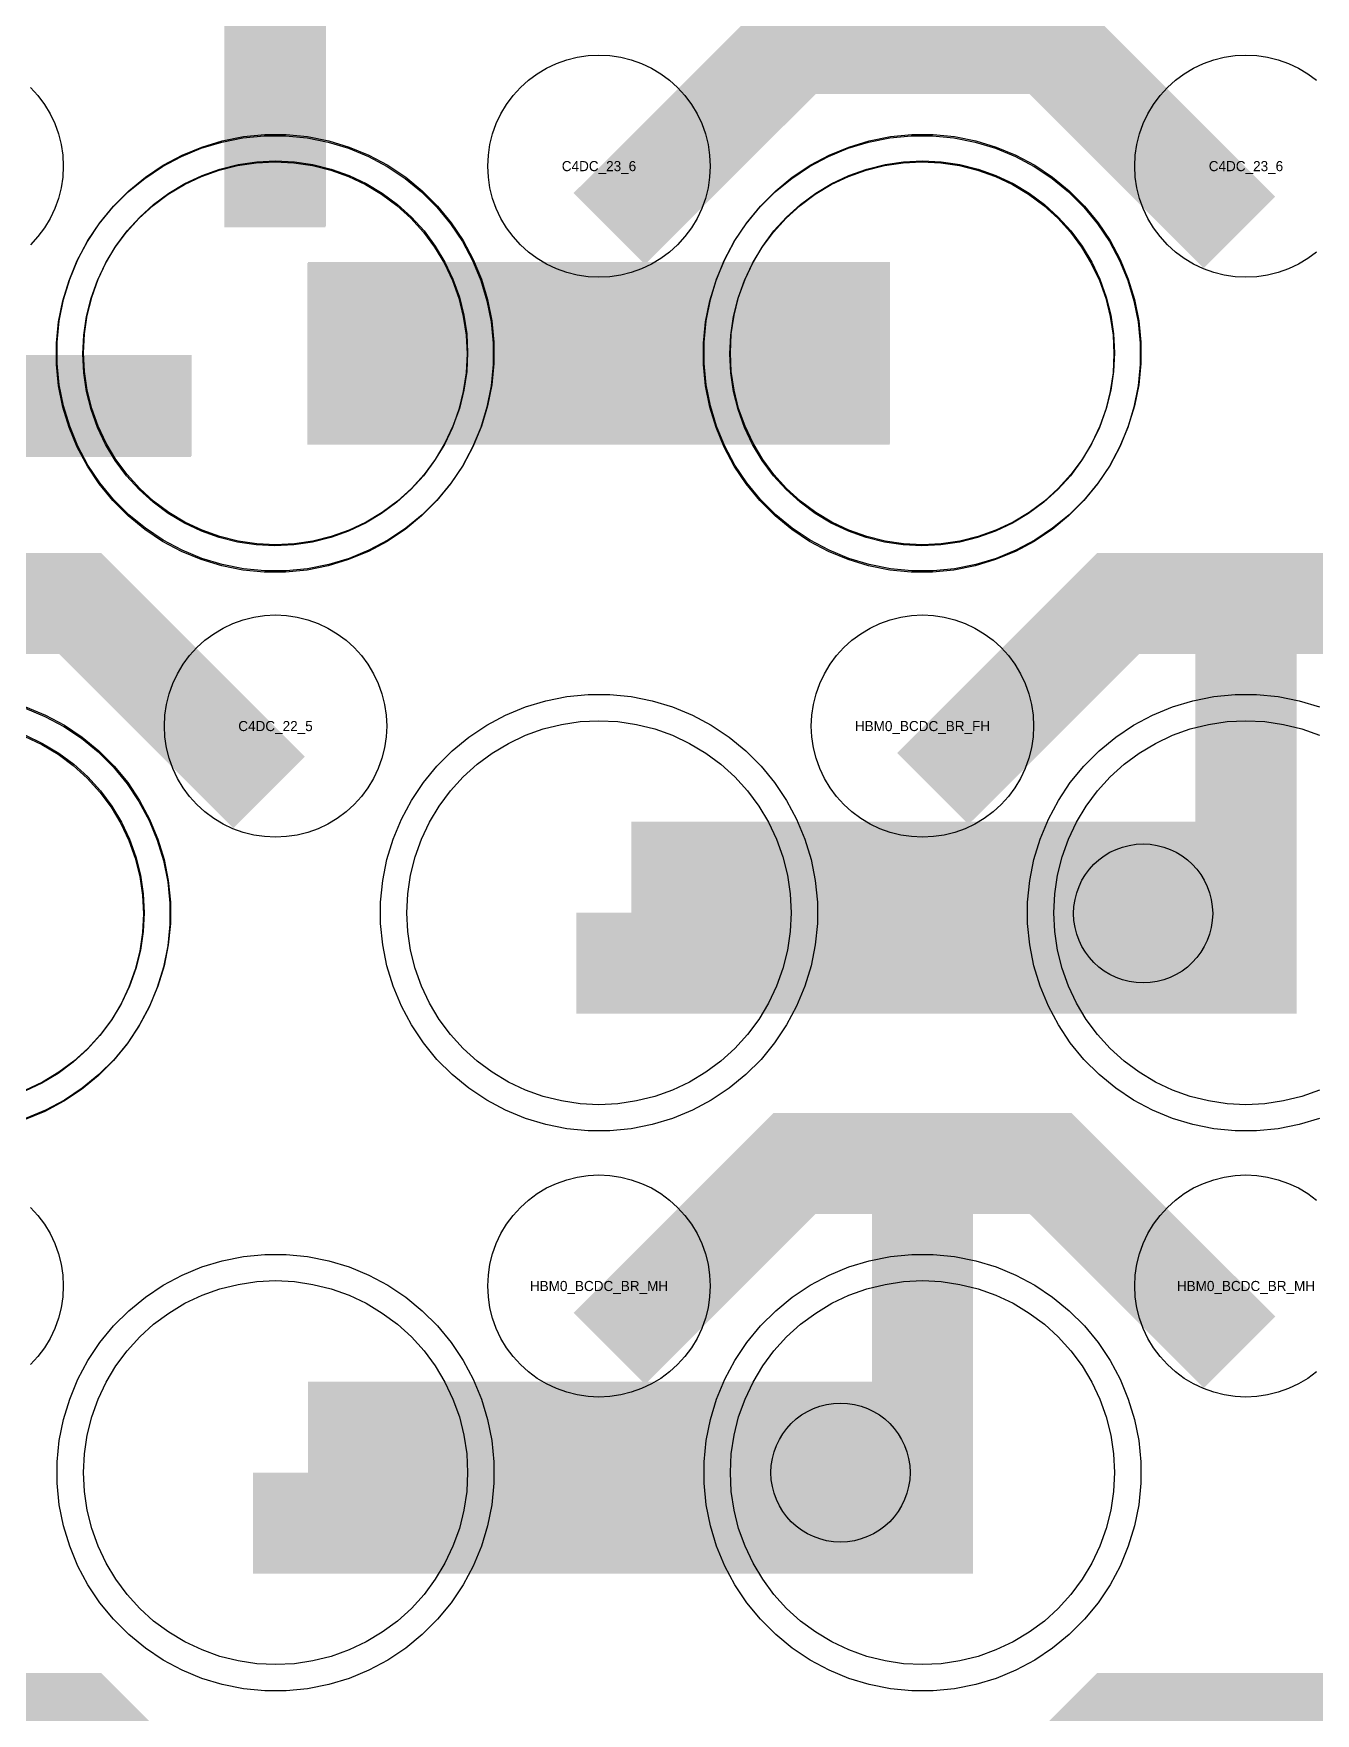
# Model space of a CAD drawing. Extents: x -11880 to 11880, y -14992 to 14992.
# Drawn here: x -10219.8 to -9902.8, y -11989.3 to -11573.6 of the extents above; entities that cross this region are included whole.
import ezdxf
from ezdxf.enums import TextEntityAlignment as Align

# ---------------------------------------------------------------- set-up
doc = ezdxf.new("R2010")
doc.units = 0
doc.header["$MEASUREMENT"] = 0
for name, color, linetype in [('GDS_775_DT_237', 138, 'CONTINUOUS'), ('RDL1_FS', 34, 'CONTINUOUS'), ('RDL_BS', 160, 'CONTINUOUS')]:
    doc.layers.add(name, color=color, linetype=linetype)

msp = doc.modelspace()

# ---------------------------------------------------------------- linework, layer by layer
at = {"layer": 'RDL1_FS', "color": 241, "true_color": 0xf7abae}
for points in [[(-10160.149, -11700.381), (-10164.806, -11700.152), (-10169.417, -11699.468), (-10173.94, -11698.336), (-10178.33, -11696.764), (-10182.544, -11694.772), (-10186.544, -11692.374), (-10190.289, -11689.596), (-10193.743, -11686.466), (-10196.873, -11683.012), (-10199.651, -11679.267), (-10202.049, -11675.267), (-10204.041, -11671.053), (-10205.613, -11666.663), (-10206.745, -11662.14), (-10207.429, -11657.529), (-10207.658, -11652.872), (-10207.429, -11648.215), (-10206.745, -11643.604), (-10205.613, -11639.081), (-10204.041, -11634.691), (-10202.049, -11630.477), (-10199.651, -11626.477), (-10196.873, -11622.732), (-10193.743, -11619.278), (-10190.289, -11616.148), (-10186.544, -11613.37), (-10182.544, -11610.972), (-10178.33, -11608.98), (-10173.94, -11607.408), (-10169.417, -11606.276), (-10164.806, -11605.592), (-10160.149, -11605.363), (-10155.492, -11605.592), (-10150.881, -11606.276), (-10146.358, -11607.408), (-10141.968, -11608.98), (-10137.754, -11610.972), (-10133.754, -11613.37), (-10130.009, -11616.148), (-10126.555, -11619.278), (-10123.425, -11622.732), (-10120.647, -11626.477), (-10118.249, -11630.477), (-10116.257, -11634.691), (-10114.685, -11639.081), (-10113.553, -11643.604), (-10112.869, -11648.215), (-10112.64, -11652.872), (-10112.869, -11657.529), (-10113.553, -11662.14), (-10114.685, -11666.663), (-10116.257, -11671.053), (-10118.249, -11675.267), (-10120.647, -11679.267), (-10123.425, -11683.012), (-10126.555, -11686.466), (-10130.009, -11689.596), (-10133.754, -11692.374), (-10137.754, -11694.772), (-10141.968, -11696.764), (-10146.358, -11698.336), (-10150.881, -11699.468), (-10155.492, -11700.152)], [(-10000.149, -11700.381), (-10004.806, -11700.152), (-10009.417, -11699.468), (-10013.94, -11698.336), (-10018.33, -11696.764), (-10022.544, -11694.772), (-10026.544, -11692.374), (-10030.289, -11689.596), (-10033.743, -11686.466), (-10036.873, -11683.012), (-10039.651, -11679.267), (-10042.049, -11675.267), (-10044.041, -11671.053), (-10045.613, -11666.663), (-10046.745, -11662.14), (-10047.429, -11657.529), (-10047.658, -11652.872), (-10047.429, -11648.215), (-10046.745, -11643.604), (-10045.613, -11639.081), (-10044.041, -11634.691), (-10042.049, -11630.477), (-10039.651, -11626.477), (-10036.873, -11622.732), (-10033.743, -11619.278), (-10030.289, -11616.148), (-10026.544, -11613.37), (-10022.544, -11610.972), (-10018.33, -11608.98), (-10013.94, -11607.408), (-10009.417, -11606.276), (-10004.806, -11605.592), (-10000.149, -11605.363), (-9995.492, -11605.592), (-9990.881, -11606.276), (-9986.358, -11607.408), (-9981.968, -11608.98), (-9977.754, -11610.972), (-9973.754, -11613.37), (-9970.009, -11616.148), (-9966.555, -11619.278), (-9963.425, -11622.732), (-9960.647, -11626.477), (-9958.249, -11630.477), (-9956.257, -11634.691), (-9954.685, -11639.081), (-9953.553, -11643.604), (-9952.869, -11648.215), (-9952.64, -11652.872), (-9952.869, -11657.529), (-9953.553, -11662.14), (-9954.685, -11666.663), (-9956.257, -11671.053), (-9958.249, -11675.267), (-9960.647, -11679.267), (-9963.425, -11683.012), (-9966.555, -11686.466), (-9970.009, -11689.596), (-9973.754, -11692.374), (-9977.754, -11694.772), (-9981.968, -11696.764), (-9986.358, -11698.336), (-9990.881, -11699.468), (-9995.492, -11700.152)]]:
    msp.add_lwpolyline(points, close=True, dxfattribs=at)
at = {"layer": 'RDL1_FS'}
for points in [[(-10160, -11700.099), (-10164.657, -11699.87), (-10169.268, -11699.186), (-10173.791, -11698.054), (-10178.181, -11696.482), (-10182.395, -11694.49), (-10186.395, -11692.092), (-10190.14, -11689.314), (-10193.594, -11686.184), (-10196.724, -11682.73), (-10199.502, -11678.985), (-10201.9, -11674.985), (-10203.892, -11670.771), (-10205.464, -11666.381), (-10206.596, -11661.858), (-10207.28, -11657.247), (-10207.509, -11652.59), (-10207.28, -11647.933), (-10206.596, -11643.322), (-10205.464, -11638.799), (-10203.892, -11634.409), (-10201.9, -11630.195), (-10199.502, -11626.195), (-10196.724, -11622.45), (-10193.594, -11618.996), (-10190.14, -11615.866), (-10186.395, -11613.088), (-10182.395, -11610.69), (-10178.181, -11608.698), (-10173.791, -11607.126), (-10169.268, -11605.994), (-10164.657, -11605.31), (-10160, -11605.081), (-10155.343, -11605.31), (-10150.732, -11605.994), (-10146.209, -11607.126), (-10141.819, -11608.698), (-10137.605, -11610.69), (-10133.605, -11613.088), (-10129.86, -11615.866), (-10126.406, -11618.996), (-10123.276, -11622.45), (-10120.498, -11626.195), (-10118.1, -11630.195), (-10116.108, -11634.409), (-10114.536, -11638.799), (-10113.404, -11643.322), (-10112.72, -11647.933), (-10112.491, -11652.59), (-10112.72, -11657.247), (-10113.404, -11661.858), (-10114.536, -11666.381), (-10116.108, -11670.771), (-10118.1, -11674.985), (-10120.498, -11678.985), (-10123.276, -11682.73), (-10126.406, -11686.184), (-10129.86, -11689.314), (-10133.605, -11692.092), (-10137.605, -11694.49), (-10141.819, -11696.482), (-10146.209, -11698.054), (-10150.732, -11699.186), (-10155.343, -11699.87)], [(-10000, -11700.099), (-10004.657, -11699.87), (-10009.268, -11699.186), (-10013.791, -11698.054), (-10018.181, -11696.482), (-10022.395, -11694.49), (-10026.395, -11692.092), (-10030.14, -11689.314), (-10033.594, -11686.184), (-10036.724, -11682.73), (-10039.502, -11678.985), (-10041.9, -11674.985), (-10043.892, -11670.771), (-10045.464, -11666.381), (-10046.596, -11661.858), (-10047.28, -11657.247), (-10047.509, -11652.59), (-10047.28, -11647.933), (-10046.596, -11643.322), (-10045.464, -11638.799), (-10043.892, -11634.409), (-10041.9, -11630.195), (-10039.502, -11626.195), (-10036.724, -11622.45), (-10033.594, -11618.996), (-10030.14, -11615.866), (-10026.395, -11613.088), (-10022.395, -11610.69), (-10018.181, -11608.698), (-10013.791, -11607.126), (-10009.268, -11605.994), (-10004.657, -11605.31), (-10000, -11605.081), (-9995.343, -11605.31), (-9990.732, -11605.994), (-9986.209, -11607.126), (-9981.819, -11608.698), (-9977.605, -11610.69), (-9973.605, -11613.088), (-9969.86, -11615.866), (-9966.406, -11618.996), (-9963.276, -11622.45), (-9960.498, -11626.195), (-9958.1, -11630.195), (-9956.108, -11634.409), (-9954.536, -11638.799), (-9953.404, -11643.322), (-9952.72, -11647.933), (-9952.491, -11652.59), (-9952.72, -11657.247), (-9953.404, -11661.858), (-9954.536, -11666.381), (-9956.108, -11670.771), (-9958.1, -11674.985), (-9960.498, -11678.985), (-9963.276, -11682.73), (-9966.406, -11686.184), (-9969.86, -11689.314), (-9973.605, -11692.092), (-9977.605, -11694.49), (-9981.819, -11696.482), (-9986.209, -11698.054), (-9990.732, -11699.186), (-9995.343, -11699.87)], [(-10080, -11838.664), (-10084.657, -11838.435), (-10089.268, -11837.751), (-10093.791, -11836.619), (-10098.181, -11835.047), (-10102.395, -11833.055), (-10106.395, -11830.657), (-10110.14, -11827.879), (-10113.594, -11824.749), (-10116.724, -11821.295), (-10119.502, -11817.55), (-10121.9, -11813.55), (-10123.892, -11809.336), (-10125.464, -11804.946), (-10126.596, -11800.423), (-10127.28, -11795.812), (-10127.509, -11791.155), (-10127.28, -11786.498), (-10126.596, -11781.887), (-10125.464, -11777.364), (-10123.892, -11772.974), (-10121.9, -11768.76), (-10119.502, -11764.76), (-10116.724, -11761.015), (-10113.594, -11757.561), (-10110.14, -11754.431), (-10106.395, -11751.653), (-10102.395, -11749.255), (-10098.181, -11747.263), (-10093.791, -11745.691), (-10089.268, -11744.559), (-10084.657, -11743.875), (-10080, -11743.646), (-10075.343, -11743.875), (-10070.732, -11744.559), (-10066.209, -11745.691), (-10061.819, -11747.263), (-10057.605, -11749.255), (-10053.605, -11751.653), (-10049.86, -11754.431), (-10046.406, -11757.561), (-10043.276, -11761.015), (-10040.498, -11764.76), (-10038.1, -11768.76), (-10036.108, -11772.974), (-10034.536, -11777.364), (-10033.404, -11781.887), (-10032.72, -11786.498), (-10032.491, -11791.155), (-10032.72, -11795.812), (-10033.404, -11800.423), (-10034.536, -11804.946), (-10036.108, -11809.336), (-10038.1, -11813.55), (-10040.498, -11817.55), (-10043.276, -11821.295), (-10046.406, -11824.749), (-10049.86, -11827.879), (-10053.605, -11830.657), (-10057.605, -11833.055), (-10061.819, -11835.047), (-10066.209, -11836.619), (-10070.732, -11837.751), (-10075.343, -11838.435)], [(-10160, -11977.229), (-10164.657, -11977), (-10169.268, -11976.316), (-10173.791, -11975.184), (-10178.181, -11973.612), (-10182.395, -11971.62), (-10186.395, -11969.222), (-10190.14, -11966.444), (-10193.594, -11963.314), (-10196.724, -11959.86), (-10199.502, -11956.115), (-10201.9, -11952.115), (-10203.892, -11947.901), (-10205.464, -11943.511), (-10206.596, -11938.988), (-10207.28, -11934.377), (-10207.509, -11929.72), (-10207.28, -11925.063), (-10206.596, -11920.452), (-10205.464, -11915.929), (-10203.892, -11911.539), (-10201.9, -11907.325), (-10199.502, -11903.325), (-10196.724, -11899.58), (-10193.594, -11896.126), (-10190.14, -11892.996), (-10186.395, -11890.218), (-10182.395, -11887.82), (-10178.181, -11885.828), (-10173.791, -11884.256), (-10169.268, -11883.124), (-10164.657, -11882.44), (-10160, -11882.211), (-10155.343, -11882.44), (-10150.732, -11883.124), (-10146.209, -11884.256), (-10141.819, -11885.828), (-10137.605, -11887.82), (-10133.605, -11890.218), (-10129.86, -11892.996), (-10126.406, -11896.126), (-10123.276, -11899.58), (-10120.498, -11903.325), (-10118.1, -11907.325), (-10116.108, -11911.539), (-10114.536, -11915.929), (-10113.404, -11920.452), (-10112.72, -11925.063), (-10112.491, -11929.72), (-10112.72, -11934.377), (-10113.404, -11938.988), (-10114.536, -11943.511), (-10116.108, -11947.901), (-10118.1, -11952.115), (-10120.498, -11956.115), (-10123.276, -11959.86), (-10126.406, -11963.314), (-10129.86, -11966.444), (-10133.605, -11969.222), (-10137.605, -11971.62), (-10141.819, -11973.612), (-10146.209, -11975.184), (-10150.732, -11976.316), (-10155.343, -11977)], [(-10000, -11977.229), (-10004.657, -11977), (-10009.268, -11976.316), (-10013.791, -11975.184), (-10018.181, -11973.612), (-10022.395, -11971.62), (-10026.395, -11969.222), (-10030.14, -11966.444), (-10033.594, -11963.314), (-10036.724, -11959.86), (-10039.502, -11956.115), (-10041.9, -11952.115), (-10043.892, -11947.901), (-10045.464, -11943.511), (-10046.596, -11938.988), (-10047.28, -11934.377), (-10047.509, -11929.72), (-10047.28, -11925.063), (-10046.596, -11920.452), (-10045.464, -11915.929), (-10043.892, -11911.539), (-10041.9, -11907.325), (-10039.502, -11903.325), (-10036.724, -11899.58), (-10033.594, -11896.126), (-10030.14, -11892.996), (-10026.395, -11890.218), (-10022.395, -11887.82), (-10018.181, -11885.828), (-10013.791, -11884.256), (-10009.268, -11883.124), (-10004.657, -11882.44), (-10000, -11882.211), (-9995.343, -11882.44), (-9990.732, -11883.124), (-9986.209, -11884.256), (-9981.819, -11885.828), (-9977.605, -11887.82), (-9973.605, -11890.218), (-9969.86, -11892.996), (-9966.406, -11896.126), (-9963.276, -11899.58), (-9960.498, -11903.325), (-9958.1, -11907.325), (-9956.108, -11911.539), (-9954.536, -11915.929), (-9953.404, -11920.452), (-9952.72, -11925.063), (-9952.491, -11929.72), (-9952.72, -11934.377), (-9953.404, -11938.988), (-9954.536, -11943.511), (-9956.108, -11947.901), (-9958.1, -11952.115), (-9960.498, -11956.115), (-9963.276, -11959.86), (-9966.406, -11963.314), (-9969.86, -11966.444), (-9973.605, -11969.222), (-9977.605, -11971.62), (-9981.819, -11973.612), (-9986.209, -11975.184), (-9990.732, -11976.316), (-9995.343, -11977)]]:
    msp.add_lwpolyline(points, close=True, dxfattribs=at)
at = {"layer": 'RDL1_FS', "color": 241, "true_color": 0xf7abae}
for points in [[(-10152.147, -11652.872, 45, 45, 0), (-10080.147, -11652.872, 45, 45, 0)], [(-10080.147, -11652.872, 45, 45, 0), (-10008.147, -11652.872, 45, 45, 0)]]:
    msp.add_lwpolyline(points, format="xyseb", dxfattribs=at)
at = {"layer": 'RDL1_FS'}
for points in [[(-10151.998, -11652.59, 45, 45, 0), (-10079.998, -11652.59, 45, 45, 0)], [(-10079.998, -11652.59, 45, 45, 0), (-10007.998, -11652.59, 45, 45, 0)], [(-10071.998, -11791.155, 45, 45, 0), (-9999.998, -11791.155, 45, 45, 0)], [(-9999.998, -11791.155, 45, 45, 0), (-9927.998, -11791.155, 45, 45, 0)], [(-10151.998, -11929.72, 45, 45, 0), (-10079.998, -11929.72, 45, 45, 0)], [(-10079.998, -11929.72, 45, 45, 0), (-10007.998, -11929.72, 45, 45, 0)]]:
    msp.add_lwpolyline(points, format="xyseb", dxfattribs=at)
for points in [[(-10221.819, -11747.263), (-10217.605, -11749.255), (-10213.605, -11751.653), (-10209.86, -11754.431), (-10206.406, -11757.561), (-10203.276, -11761.015), (-10200.498, -11764.76), (-10198.1, -11768.76), (-10196.108, -11772.974), (-10194.536, -11777.364), (-10193.404, -11781.887), (-10192.72, -11786.498), (-10192.491, -11791.155), (-10192.72, -11795.812), (-10193.404, -11800.423), (-10194.536, -11804.946), (-10196.108, -11809.336), (-10198.1, -11813.55), (-10200.498, -11817.55), (-10203.276, -11821.295), (-10206.406, -11824.749), (-10209.86, -11827.879), (-10213.605, -11830.657), (-10217.605, -11833.055), (-10221.819, -11835.047)], [(-9901.819, -11835.047), (-9906.209, -11836.619), (-9910.732, -11837.751), (-9915.343, -11838.435), (-9920, -11838.664), (-9924.657, -11838.435), (-9929.268, -11837.751), (-9933.791, -11836.619), (-9938.181, -11835.047), (-9942.395, -11833.055), (-9946.395, -11830.657), (-9950.14, -11827.879), (-9953.594, -11824.749), (-9956.724, -11821.295), (-9959.502, -11817.55), (-9961.9, -11813.55), (-9963.892, -11809.336), (-9965.464, -11804.946), (-9966.596, -11800.423), (-9967.28, -11795.812), (-9967.509, -11791.155), (-9967.28, -11786.498), (-9966.596, -11781.887), (-9965.464, -11777.364), (-9963.892, -11772.974), (-9961.9, -11768.76), (-9959.502, -11764.76), (-9956.724, -11761.015), (-9953.594, -11757.561), (-9950.14, -11754.431), (-9946.395, -11751.653), (-9942.395, -11749.255), (-9938.181, -11747.263), (-9933.791, -11745.691), (-9929.268, -11744.559), (-9924.657, -11743.875), (-9920, -11743.646), (-9915.343, -11743.875), (-9910.732, -11744.559), (-9906.209, -11745.691), (-9901.819, -11747.263)]]:
    msp.add_lwpolyline(points, dxfattribs=at)
at = {"layer": 'RDL1_FS', "color": 241, "true_color": 0xf7abae}
msp.add_lwpolyline([(-10221.968, -11747.545), (-10217.754, -11749.537), (-10213.754, -11751.935), (-10210.009, -11754.713), (-10206.555, -11757.843), (-10203.425, -11761.297), (-10200.647, -11765.042), (-10198.249, -11769.042), (-10196.257, -11773.256), (-10194.685, -11777.646), (-10193.553, -11782.169), (-10192.869, -11786.78), (-10192.64, -11791.437), (-10192.869, -11796.094), (-10193.553, -11800.705), (-10194.685, -11805.228), (-10196.257, -11809.618), (-10198.249, -11813.832), (-10200.647, -11817.832), (-10203.425, -11821.577), (-10206.555, -11825.031), (-10210.009, -11828.161), (-10213.754, -11830.939), (-10217.754, -11833.337), (-10221.968, -11835.329)], dxfattribs=at)
at = {"layer": 'RDL1_FS'}
for centre in [(-9945.429, -11791.339), (-10020.275, -11929.713)]:
    msp.add_circle(centre, 17.2, dxfattribs=at)
at = {"layer": 'RDL_BS'}
for points in [[(-10160, -11621.305, 25, 25, 0), (-10160, -11514.528, 25, 25, 0)], [(-10160, -11621.305, 25, 25, 0), (-10160, -11514.528, 25, 25, 0)], [(-10077.438, -11621.904, 25, 25, 0), (-10031.623, -11576.089, 25, 25, 0), (-9998.07, -11576.089, 25, 25, 0)], [(-9921.599, -11622.803, 25, 25, 0), (-9968.313, -11576.089, 25, 25, 0), (-9998.071, -11576.089, 25, 25, 0)], [(-10289.984, -11665.603, 25, 25, 0), (-10180.719, -11665.603, 25, 25, 0)], [(-9920, -11816.155, 25, 25, 0), (-9920, -11702.154, 25, 25, 0)], [(-10161.599, -11761.368, 25, 25, 0), (-10208.313, -11714.654, 25, 25, 0), (-10238.071, -11714.654, 25, 25, 0)], [(-9997.438, -11760.469, 25, 25, 0), (-9951.623, -11714.654, 25, 25, 0), (-9918.07, -11714.654, 25, 25, 0)], [(-9841.599, -11761.368, 25, 25, 0), (-9888.313, -11714.654, 25, 25, 0), (-9918.071, -11714.654, 25, 25, 0)], [(-10085.603, -11803.655, 25, 25, 0), (-9907.5, -11803.655, 25, 25, 0)], [(-10000, -11954.72, 25, 25, 0), (-10000, -11840.719, 25, 25, 0)], [(-10077.438, -11899.034, 25, 25, 0), (-10031.623, -11853.219, 25, 25, 0), (-9998.07, -11853.219, 25, 25, 0)], [(-9921.599, -11899.933, 25, 25, 0), (-9968.313, -11853.219, 25, 25, 0), (-9998.071, -11853.219, 25, 25, 0)], [(-10165.603, -11942.22, 25, 25, 0), (-9987.5, -11942.22, 25, 25, 0)], [(-10161.599, -12038.498, 25, 25, 0), (-10208.313, -11991.784, 25, 25, 0), (-10238.071, -11991.784, 25, 25, 0)], [(-9997.438, -12037.599, 25, 25, 0), (-9951.623, -11991.784, 25, 25, 0), (-9918.07, -11991.784, 25, 25, 0)], [(-9841.599, -12038.498, 25, 25, 0), (-9888.313, -11991.784, 25, 25, 0), (-9918.071, -11991.784, 25, 25, 0)]]:
    msp.add_lwpolyline(points, format="xyseb", dxfattribs=at)
at = {"layer": 'RDL_BS', "color": 241, "true_color": 0xf7abae}
for points in [[(-10160.149, -11621.587, 25, 25, 0), (-10160.149, -11514.81, 25, 25, 0)], [(-10160.149, -11621.587, 25, 25, 0), (-10160.149, -11514.81, 25, 25, 0)], [(-10290.133, -11665.885, 25, 25, 0), (-10180.868, -11665.885, 25, 25, 0)]]:
    msp.add_lwpolyline(points, format="xyseb", dxfattribs=at)
at = {"layer": 'RDL_BS'}
for points in [[(-10080, -11633.896), (-10082.693, -11633.764), (-10085.365, -11633.368), (-10087.984, -11632.711), (-10090.519, -11631.804), (-10092.956, -11630.652), (-10095.28, -11629.259), (-10097.443, -11627.656), (-10099.442, -11625.844), (-10101.254, -11623.845), (-10102.857, -11621.682), (-10104.25, -11619.358), (-10105.402, -11616.921), (-10106.309, -11614.386), (-10106.966, -11611.767), (-10107.362, -11609.095), (-10107.494, -11606.402), (-10107.362, -11603.709), (-10106.966, -11601.037), (-10106.309, -11598.418), (-10105.402, -11595.883), (-10104.25, -11593.446), (-10102.857, -11591.122), (-10101.254, -11588.959), (-10099.442, -11586.96), (-10097.443, -11585.148), (-10095.28, -11583.545), (-10092.956, -11582.152), (-10090.519, -11581), (-10087.984, -11580.093), (-10085.365, -11579.436), (-10082.693, -11579.04), (-10080, -11578.908), (-10077.307, -11579.04), (-10074.635, -11579.436), (-10072.016, -11580.093), (-10069.481, -11581), (-10067.044, -11582.152), (-10064.72, -11583.545), (-10062.557, -11585.148), (-10060.558, -11586.96), (-10058.746, -11588.959), (-10057.143, -11591.122), (-10055.75, -11593.446), (-10054.598, -11595.883), (-10053.691, -11598.418), (-10053.034, -11601.037), (-10052.638, -11603.709), (-10052.506, -11606.402), (-10052.638, -11609.095), (-10053.034, -11611.767), (-10053.691, -11614.386), (-10054.598, -11616.921), (-10055.75, -11619.358), (-10057.143, -11621.682), (-10058.746, -11623.845), (-10060.558, -11625.844), (-10062.557, -11627.656), (-10064.72, -11629.259), (-10067.044, -11630.652), (-10069.481, -11631.804), (-10072.016, -11632.711), (-10074.635, -11633.368), (-10077.307, -11633.764)], [(-10162.644, -11706.59), (-10167.938, -11706.073), (-10173.165, -11705.027), (-10178.205, -11703.496), (-10183.115, -11701.465), (-10187.777, -11698.973), (-10192.191, -11696.026), (-10196.292, -11692.664), (-10200.074, -11688.882), (-10203.436, -11684.781), (-10206.383, -11680.367), (-10208.875, -11675.705), (-10210.906, -11670.795), (-10212.437, -11665.755), (-10213.483, -11660.528), (-10214, -11655.234), (-10214, -11649.946), (-10213.483, -11644.652), (-10212.437, -11639.425), (-10210.906, -11634.385), (-10208.875, -11629.475), (-10206.383, -11624.813), (-10203.436, -11620.399), (-10200.074, -11616.298), (-10196.292, -11612.516), (-10192.191, -11609.154), (-10187.777, -11606.207), (-10183.115, -11603.715), (-10178.205, -11601.684), (-10173.165, -11600.153), (-10167.938, -11599.107), (-10162.644, -11598.59), (-10157.356, -11598.59), (-10152.062, -11599.107), (-10146.835, -11600.153), (-10141.795, -11601.684), (-10136.885, -11603.715), (-10132.223, -11606.207), (-10127.809, -11609.154), (-10123.708, -11612.516), (-10119.926, -11616.298), (-10116.564, -11620.399), (-10113.617, -11624.813), (-10111.125, -11629.475), (-10109.094, -11634.385), (-10107.563, -11639.425), (-10106.517, -11644.652), (-10106, -11649.946), (-10106, -11655.234), (-10106.517, -11660.528), (-10107.563, -11665.755), (-10109.094, -11670.795), (-10111.125, -11675.705), (-10113.617, -11680.367), (-10116.564, -11684.781), (-10119.926, -11688.882), (-10123.708, -11692.664), (-10127.809, -11696.026), (-10132.223, -11698.973), (-10136.885, -11701.465), (-10141.795, -11703.496), (-10146.835, -11705.027), (-10152.062, -11706.073), (-10157.356, -11706.59)], [(-10002.644, -11706.59), (-10007.938, -11706.073), (-10013.165, -11705.027), (-10018.205, -11703.496), (-10023.115, -11701.465), (-10027.777, -11698.973), (-10032.191, -11696.026), (-10036.292, -11692.664), (-10040.074, -11688.882), (-10043.436, -11684.781), (-10046.383, -11680.367), (-10048.875, -11675.705), (-10050.906, -11670.795), (-10052.437, -11665.755), (-10053.483, -11660.528), (-10054, -11655.234), (-10054, -11649.946), (-10053.483, -11644.652), (-10052.437, -11639.425), (-10050.906, -11634.385), (-10048.875, -11629.475), (-10046.383, -11624.813), (-10043.436, -11620.399), (-10040.074, -11616.298), (-10036.292, -11612.516), (-10032.191, -11609.154), (-10027.777, -11606.207), (-10023.115, -11603.715), (-10018.205, -11601.684), (-10013.165, -11600.153), (-10007.938, -11599.107), (-10002.644, -11598.59), (-9997.356, -11598.59), (-9992.062, -11599.107), (-9986.835, -11600.153), (-9981.795, -11601.684), (-9976.885, -11603.715), (-9972.223, -11606.207), (-9967.809, -11609.154), (-9963.708, -11612.516), (-9959.926, -11616.298), (-9956.564, -11620.399), (-9953.617, -11624.813), (-9951.125, -11629.475), (-9949.094, -11634.385), (-9947.563, -11639.425), (-9946.517, -11644.652), (-9946, -11649.946), (-9946, -11655.234), (-9946.517, -11660.528), (-9947.563, -11665.755), (-9949.094, -11670.795), (-9951.125, -11675.705), (-9953.617, -11680.367), (-9956.564, -11684.781), (-9959.926, -11688.882), (-9963.708, -11692.664), (-9967.809, -11696.026), (-9972.223, -11698.973), (-9976.885, -11701.465), (-9981.795, -11703.496), (-9986.835, -11705.027), (-9992.062, -11706.073), (-9997.356, -11706.59)], [(-10160, -11772.461), (-10162.693, -11772.329), (-10165.365, -11771.933), (-10167.984, -11771.276), (-10170.519, -11770.369), (-10172.956, -11769.217), (-10175.28, -11767.824), (-10177.443, -11766.221), (-10179.442, -11764.409), (-10181.254, -11762.41), (-10182.857, -11760.247), (-10184.25, -11757.923), (-10185.402, -11755.486), (-10186.309, -11752.951), (-10186.966, -11750.332), (-10187.362, -11747.66), (-10187.494, -11744.967), (-10187.362, -11742.274), (-10186.966, -11739.602), (-10186.309, -11736.983), (-10185.402, -11734.448), (-10184.25, -11732.011), (-10182.857, -11729.687), (-10181.254, -11727.524), (-10179.442, -11725.525), (-10177.443, -11723.713), (-10175.28, -11722.11), (-10172.956, -11720.717), (-10170.519, -11719.565), (-10167.984, -11718.658), (-10165.365, -11718.001), (-10162.693, -11717.605), (-10160, -11717.473), (-10157.307, -11717.605), (-10154.635, -11718.001), (-10152.016, -11718.658), (-10149.481, -11719.565), (-10147.044, -11720.717), (-10144.72, -11722.11), (-10142.557, -11723.713), (-10140.558, -11725.525), (-10138.746, -11727.524), (-10137.143, -11729.687), (-10135.75, -11732.011), (-10134.598, -11734.448), (-10133.691, -11736.983), (-10133.034, -11739.602), (-10132.638, -11742.274), (-10132.506, -11744.967), (-10132.638, -11747.66), (-10133.034, -11750.332), (-10133.691, -11752.951), (-10134.598, -11755.486), (-10135.75, -11757.923), (-10137.143, -11760.247), (-10138.746, -11762.41), (-10140.558, -11764.409), (-10142.557, -11766.221), (-10144.72, -11767.824), (-10147.044, -11769.217), (-10149.481, -11770.369), (-10152.016, -11771.276), (-10154.635, -11771.933), (-10157.307, -11772.329)], [(-10000, -11772.461), (-10002.693, -11772.329), (-10005.365, -11771.933), (-10007.984, -11771.276), (-10010.519, -11770.369), (-10012.956, -11769.217), (-10015.28, -11767.824), (-10017.443, -11766.221), (-10019.442, -11764.409), (-10021.254, -11762.41), (-10022.857, -11760.247), (-10024.25, -11757.923), (-10025.402, -11755.486), (-10026.309, -11752.951), (-10026.966, -11750.332), (-10027.362, -11747.66), (-10027.494, -11744.967), (-10027.362, -11742.274), (-10026.966, -11739.602), (-10026.309, -11736.983), (-10025.402, -11734.448), (-10024.25, -11732.011), (-10022.857, -11729.687), (-10021.254, -11727.524), (-10019.442, -11725.525), (-10017.443, -11723.713), (-10015.28, -11722.11), (-10012.956, -11720.717), (-10010.519, -11719.565), (-10007.984, -11718.658), (-10005.365, -11718.001), (-10002.693, -11717.605), (-10000, -11717.473), (-9997.307, -11717.605), (-9994.635, -11718.001), (-9992.016, -11718.658), (-9989.481, -11719.565), (-9987.044, -11720.717), (-9984.72, -11722.11), (-9982.557, -11723.713), (-9980.558, -11725.525), (-9978.746, -11727.524), (-9977.143, -11729.687), (-9975.75, -11732.011), (-9974.598, -11734.448), (-9973.691, -11736.983), (-9973.034, -11739.602), (-9972.638, -11742.274), (-9972.506, -11744.967), (-9972.638, -11747.66), (-9973.034, -11750.332), (-9973.691, -11752.951), (-9974.598, -11755.486), (-9975.75, -11757.923), (-9977.143, -11760.247), (-9978.746, -11762.41), (-9980.558, -11764.409), (-9982.557, -11766.221), (-9984.72, -11767.824), (-9987.044, -11769.217), (-9989.481, -11770.369), (-9992.016, -11771.276), (-9994.635, -11771.933), (-9997.307, -11772.329)], [(-10082.644, -11845.155), (-10087.938, -11844.638), (-10093.165, -11843.592), (-10098.205, -11842.061), (-10103.115, -11840.03), (-10107.777, -11837.538), (-10112.191, -11834.591), (-10116.292, -11831.229), (-10120.074, -11827.447), (-10123.436, -11823.346), (-10126.383, -11818.932), (-10128.875, -11814.27), (-10130.906, -11809.36), (-10132.437, -11804.32), (-10133.483, -11799.093), (-10134, -11793.799), (-10134, -11788.511), (-10133.483, -11783.217), (-10132.437, -11777.99), (-10130.906, -11772.95), (-10128.875, -11768.04), (-10126.383, -11763.378), (-10123.436, -11758.964), (-10120.074, -11754.863), (-10116.292, -11751.081), (-10112.191, -11747.719), (-10107.777, -11744.772), (-10103.115, -11742.28), (-10098.205, -11740.249), (-10093.165, -11738.718), (-10087.938, -11737.672), (-10082.644, -11737.155), (-10077.356, -11737.155), (-10072.062, -11737.672), (-10066.835, -11738.718), (-10061.795, -11740.249), (-10056.885, -11742.28), (-10052.223, -11744.772), (-10047.809, -11747.719), (-10043.708, -11751.081), (-10039.926, -11754.863), (-10036.564, -11758.964), (-10033.617, -11763.378), (-10031.125, -11768.04), (-10029.094, -11772.95), (-10027.563, -11777.99), (-10026.517, -11783.217), (-10026, -11788.511), (-10026, -11793.799), (-10026.517, -11799.093), (-10027.563, -11804.32), (-10029.094, -11809.36), (-10031.125, -11814.27), (-10033.617, -11818.932), (-10036.564, -11823.346), (-10039.926, -11827.447), (-10043.708, -11831.229), (-10047.809, -11834.591), (-10052.223, -11837.538), (-10056.885, -11840.03), (-10061.795, -11842.061), (-10066.835, -11843.592), (-10072.062, -11844.638), (-10077.356, -11845.155)], [(-10080, -11911.026), (-10082.693, -11910.894), (-10085.365, -11910.498), (-10087.984, -11909.841), (-10090.519, -11908.934), (-10092.956, -11907.782), (-10095.28, -11906.389), (-10097.443, -11904.786), (-10099.442, -11902.974), (-10101.254, -11900.975), (-10102.857, -11898.812), (-10104.25, -11896.488), (-10105.402, -11894.051), (-10106.309, -11891.516), (-10106.966, -11888.897), (-10107.362, -11886.225), (-10107.494, -11883.532), (-10107.362, -11880.839), (-10106.966, -11878.167), (-10106.309, -11875.548), (-10105.402, -11873.013), (-10104.25, -11870.576), (-10102.857, -11868.252), (-10101.254, -11866.089), (-10099.442, -11864.09), (-10097.443, -11862.278), (-10095.28, -11860.675), (-10092.956, -11859.282), (-10090.519, -11858.13), (-10087.984, -11857.223), (-10085.365, -11856.566), (-10082.693, -11856.17), (-10080, -11856.038), (-10077.307, -11856.17), (-10074.635, -11856.566), (-10072.016, -11857.223), (-10069.481, -11858.13), (-10067.044, -11859.282), (-10064.72, -11860.675), (-10062.557, -11862.278), (-10060.558, -11864.09), (-10058.746, -11866.089), (-10057.143, -11868.252), (-10055.75, -11870.576), (-10054.598, -11873.013), (-10053.691, -11875.548), (-10053.034, -11878.167), (-10052.638, -11880.839), (-10052.506, -11883.532), (-10052.638, -11886.225), (-10053.034, -11888.897), (-10053.691, -11891.516), (-10054.598, -11894.051), (-10055.75, -11896.488), (-10057.143, -11898.812), (-10058.746, -11900.975), (-10060.558, -11902.974), (-10062.557, -11904.786), (-10064.72, -11906.389), (-10067.044, -11907.782), (-10069.481, -11908.934), (-10072.016, -11909.841), (-10074.635, -11910.498), (-10077.307, -11910.894)], [(-10162.644, -11983.72), (-10167.938, -11983.203), (-10173.165, -11982.157), (-10178.205, -11980.626), (-10183.115, -11978.595), (-10187.777, -11976.103), (-10192.191, -11973.156), (-10196.292, -11969.794), (-10200.074, -11966.012), (-10203.436, -11961.911), (-10206.383, -11957.497), (-10208.875, -11952.835), (-10210.906, -11947.925), (-10212.437, -11942.885), (-10213.483, -11937.658), (-10214, -11932.364), (-10214, -11927.076), (-10213.483, -11921.782), (-10212.437, -11916.555), (-10210.906, -11911.515), (-10208.875, -11906.605), (-10206.383, -11901.943), (-10203.436, -11897.529), (-10200.074, -11893.428), (-10196.292, -11889.646), (-10192.191, -11886.284), (-10187.777, -11883.337), (-10183.115, -11880.845), (-10178.205, -11878.814), (-10173.165, -11877.283), (-10167.938, -11876.237), (-10162.644, -11875.72), (-10157.356, -11875.72), (-10152.062, -11876.237), (-10146.835, -11877.283), (-10141.795, -11878.814), (-10136.885, -11880.845), (-10132.223, -11883.337), (-10127.809, -11886.284), (-10123.708, -11889.646), (-10119.926, -11893.428), (-10116.564, -11897.529), (-10113.617, -11901.943), (-10111.125, -11906.605), (-10109.094, -11911.515), (-10107.563, -11916.555), (-10106.517, -11921.782), (-10106, -11927.076), (-10106, -11932.364), (-10106.517, -11937.658), (-10107.563, -11942.885), (-10109.094, -11947.925), (-10111.125, -11952.835), (-10113.617, -11957.497), (-10116.564, -11961.911), (-10119.926, -11966.012), (-10123.708, -11969.794), (-10127.809, -11973.156), (-10132.223, -11976.103), (-10136.885, -11978.595), (-10141.795, -11980.626), (-10146.835, -11982.157), (-10152.062, -11983.203), (-10157.356, -11983.72)], [(-10002.644, -11983.72), (-10007.938, -11983.203), (-10013.165, -11982.157), (-10018.205, -11980.626), (-10023.115, -11978.595), (-10027.777, -11976.103), (-10032.191, -11973.156), (-10036.292, -11969.794), (-10040.074, -11966.012), (-10043.436, -11961.911), (-10046.383, -11957.497), (-10048.875, -11952.835), (-10050.906, -11947.925), (-10052.437, -11942.885), (-10053.483, -11937.658), (-10054, -11932.364), (-10054, -11927.076), (-10053.483, -11921.782), (-10052.437, -11916.555), (-10050.906, -11911.515), (-10048.875, -11906.605), (-10046.383, -11901.943), (-10043.436, -11897.529), (-10040.074, -11893.428), (-10036.292, -11889.646), (-10032.191, -11886.284), (-10027.777, -11883.337), (-10023.115, -11880.845), (-10018.205, -11878.814), (-10013.165, -11877.283), (-10007.938, -11876.237), (-10002.644, -11875.72), (-9997.356, -11875.72), (-9992.062, -11876.237), (-9986.835, -11877.283), (-9981.795, -11878.814), (-9976.885, -11880.845), (-9972.223, -11883.337), (-9967.809, -11886.284), (-9963.708, -11889.646), (-9959.926, -11893.428), (-9956.564, -11897.529), (-9953.617, -11901.943), (-9951.125, -11906.605), (-9949.094, -11911.515), (-9947.563, -11916.555), (-9946.517, -11921.782), (-9946, -11927.076), (-9946, -11932.364), (-9946.517, -11937.658), (-9947.563, -11942.885), (-9949.094, -11947.925), (-9951.125, -11952.835), (-9953.617, -11957.497), (-9956.564, -11961.911), (-9959.926, -11966.012), (-9963.708, -11969.794), (-9967.809, -11973.156), (-9972.223, -11976.103), (-9976.885, -11978.595), (-9981.795, -11980.626), (-9986.835, -11982.157), (-9992.062, -11983.203), (-9997.356, -11983.72)]]:
    msp.add_lwpolyline(points, close=True, dxfattribs=at)
for points in [[(-9902.557, -11627.656), (-9904.72, -11629.259), (-9907.044, -11630.652), (-9909.481, -11631.804), (-9912.016, -11632.711), (-9914.635, -11633.368), (-9917.307, -11633.764), (-9920, -11633.896), (-9922.693, -11633.764), (-9925.365, -11633.368), (-9927.984, -11632.711), (-9930.519, -11631.804), (-9932.956, -11630.652), (-9935.28, -11629.259), (-9937.443, -11627.656), (-9939.442, -11625.844), (-9941.254, -11623.845), (-9942.857, -11621.682), (-9944.25, -11619.358), (-9945.402, -11616.921), (-9946.309, -11614.386), (-9946.966, -11611.767), (-9947.362, -11609.095), (-9947.494, -11606.402), (-9947.362, -11603.709), (-9946.966, -11601.037), (-9946.309, -11598.418), (-9945.402, -11595.883), (-9944.25, -11593.446), (-9942.857, -11591.122), (-9941.254, -11588.959), (-9939.442, -11586.96), (-9937.443, -11585.148), (-9935.28, -11583.545), (-9932.956, -11582.152), (-9930.519, -11581), (-9927.984, -11580.093), (-9925.365, -11579.436), (-9922.693, -11579.04), (-9920, -11578.908), (-9917.307, -11579.04), (-9914.635, -11579.436), (-9912.016, -11580.093), (-9909.481, -11581), (-9907.044, -11582.152), (-9904.72, -11583.545), (-9902.557, -11585.148)], [(-10220.558, -11586.96), (-10218.746, -11588.959), (-10217.143, -11591.122), (-10215.75, -11593.446), (-10214.598, -11595.883), (-10213.691, -11598.418), (-10213.034, -11601.037), (-10212.638, -11603.709), (-10212.506, -11606.402), (-10212.638, -11609.095), (-10213.034, -11611.767), (-10213.691, -11614.386), (-10214.598, -11616.921), (-10215.75, -11619.358), (-10217.143, -11621.682), (-10218.746, -11623.845), (-10220.558, -11625.844)], [(-9901.795, -11842.061), (-9906.835, -11843.592), (-9912.062, -11844.638), (-9917.356, -11845.155), (-9922.644, -11845.155), (-9927.938, -11844.638), (-9933.165, -11843.592), (-9938.205, -11842.061), (-9943.115, -11840.03), (-9947.777, -11837.538), (-9952.191, -11834.591), (-9956.292, -11831.229), (-9960.074, -11827.447), (-9963.436, -11823.346), (-9966.383, -11818.932), (-9968.875, -11814.27), (-9970.906, -11809.36), (-9972.437, -11804.32), (-9973.483, -11799.093), (-9974, -11793.799), (-9974, -11788.511), (-9973.483, -11783.217), (-9972.437, -11777.99), (-9970.906, -11772.95), (-9968.875, -11768.04), (-9966.383, -11763.378), (-9963.436, -11758.964), (-9960.074, -11754.863), (-9956.292, -11751.081), (-9952.191, -11747.719), (-9947.777, -11744.772), (-9943.115, -11742.28), (-9938.205, -11740.249), (-9933.165, -11738.718), (-9927.938, -11737.672), (-9922.644, -11737.155), (-9917.356, -11737.155), (-9912.062, -11737.672), (-9906.835, -11738.718), (-9901.795, -11740.249)], [(-10221.795, -11740.249), (-10216.885, -11742.28), (-10212.223, -11744.772), (-10207.809, -11747.719), (-10203.708, -11751.081), (-10199.926, -11754.863), (-10196.564, -11758.964), (-10193.617, -11763.378), (-10191.125, -11768.04), (-10189.094, -11772.95), (-10187.563, -11777.99), (-10186.517, -11783.217), (-10186, -11788.511), (-10186, -11793.799), (-10186.517, -11799.093), (-10187.563, -11804.32), (-10189.094, -11809.36), (-10191.125, -11814.27), (-10193.617, -11818.932), (-10196.564, -11823.346), (-10199.926, -11827.447), (-10203.708, -11831.229), (-10207.809, -11834.591), (-10212.223, -11837.538), (-10216.885, -11840.03), (-10221.795, -11842.061)], [(-9902.557, -11904.786), (-9904.72, -11906.389), (-9907.044, -11907.782), (-9909.481, -11908.934), (-9912.016, -11909.841), (-9914.635, -11910.498), (-9917.307, -11910.894), (-9920, -11911.026), (-9922.693, -11910.894), (-9925.365, -11910.498), (-9927.984, -11909.841), (-9930.519, -11908.934), (-9932.956, -11907.782), (-9935.28, -11906.389), (-9937.443, -11904.786), (-9939.442, -11902.974), (-9941.254, -11900.975), (-9942.857, -11898.812), (-9944.25, -11896.488), (-9945.402, -11894.051), (-9946.309, -11891.516), (-9946.966, -11888.897), (-9947.362, -11886.225), (-9947.494, -11883.532), (-9947.362, -11880.839), (-9946.966, -11878.167), (-9946.309, -11875.548), (-9945.402, -11873.013), (-9944.25, -11870.576), (-9942.857, -11868.252), (-9941.254, -11866.089), (-9939.442, -11864.09), (-9937.443, -11862.278), (-9935.28, -11860.675), (-9932.956, -11859.282), (-9930.519, -11858.13), (-9927.984, -11857.223), (-9925.365, -11856.566), (-9922.693, -11856.17), (-9920, -11856.038), (-9917.307, -11856.17), (-9914.635, -11856.566), (-9912.016, -11857.223), (-9909.481, -11858.13), (-9907.044, -11859.282), (-9904.72, -11860.675), (-9902.557, -11862.278)], [(-10220.558, -11864.09), (-10218.746, -11866.089), (-10217.143, -11868.252), (-10215.75, -11870.576), (-10214.598, -11873.013), (-10213.691, -11875.548), (-10213.034, -11878.167), (-10212.638, -11880.839), (-10212.506, -11883.532), (-10212.638, -11886.225), (-10213.034, -11888.897), (-10213.691, -11891.516), (-10214.598, -11894.051), (-10215.75, -11896.488), (-10217.143, -11898.812), (-10218.746, -11900.975), (-10220.558, -11902.974)]]:
    msp.add_lwpolyline(points, dxfattribs=at)
at = {"layer": 'RDL_BS', "color": 241, "true_color": 0xf7abae}
for points in [[(-10162.793, -11706.872), (-10168.087, -11706.355), (-10173.314, -11705.309), (-10178.354, -11703.778), (-10183.264, -11701.747), (-10187.926, -11699.255), (-10192.34, -11696.308), (-10196.441, -11692.946), (-10200.223, -11689.164), (-10203.585, -11685.063), (-10206.532, -11680.649), (-10209.024, -11675.987), (-10211.055, -11671.077), (-10212.586, -11666.037), (-10213.632, -11660.81), (-10214.149, -11655.516), (-10214.149, -11650.228), (-10213.632, -11644.934), (-10212.586, -11639.707), (-10211.055, -11634.667), (-10209.024, -11629.757), (-10206.532, -11625.095), (-10203.585, -11620.681), (-10200.223, -11616.58), (-10196.441, -11612.798), (-10192.34, -11609.436), (-10187.926, -11606.489), (-10183.264, -11603.997), (-10178.354, -11601.966), (-10173.314, -11600.435), (-10168.087, -11599.389), (-10162.793, -11598.872), (-10157.505, -11598.872), (-10152.211, -11599.389), (-10146.984, -11600.435), (-10141.944, -11601.966), (-10137.034, -11603.997), (-10132.372, -11606.489), (-10127.958, -11609.436), (-10123.857, -11612.798), (-10120.075, -11616.58), (-10116.713, -11620.681), (-10113.766, -11625.095), (-10111.274, -11629.757), (-10109.243, -11634.667), (-10107.712, -11639.707), (-10106.666, -11644.934), (-10106.149, -11650.228), (-10106.149, -11655.516), (-10106.666, -11660.81), (-10107.712, -11666.037), (-10109.243, -11671.077), (-10111.274, -11675.987), (-10113.766, -11680.649), (-10116.713, -11685.063), (-10120.075, -11689.164), (-10123.857, -11692.946), (-10127.958, -11696.308), (-10132.372, -11699.255), (-10137.034, -11701.747), (-10141.944, -11703.778), (-10146.984, -11705.309), (-10152.211, -11706.355), (-10157.505, -11706.872)], [(-10002.793, -11706.872), (-10008.087, -11706.355), (-10013.314, -11705.309), (-10018.354, -11703.778), (-10023.264, -11701.747), (-10027.926, -11699.255), (-10032.34, -11696.308), (-10036.441, -11692.946), (-10040.223, -11689.164), (-10043.585, -11685.063), (-10046.532, -11680.649), (-10049.024, -11675.987), (-10051.055, -11671.077), (-10052.586, -11666.037), (-10053.632, -11660.81), (-10054.149, -11655.516), (-10054.149, -11650.228), (-10053.632, -11644.934), (-10052.586, -11639.707), (-10051.055, -11634.667), (-10049.024, -11629.757), (-10046.532, -11625.095), (-10043.585, -11620.681), (-10040.223, -11616.58), (-10036.441, -11612.798), (-10032.34, -11609.436), (-10027.926, -11606.489), (-10023.264, -11603.997), (-10018.354, -11601.966), (-10013.314, -11600.435), (-10008.087, -11599.389), (-10002.793, -11598.872), (-9997.505, -11598.872), (-9992.211, -11599.389), (-9986.984, -11600.435), (-9981.944, -11601.966), (-9977.034, -11603.997), (-9972.372, -11606.489), (-9967.958, -11609.436), (-9963.857, -11612.798), (-9960.075, -11616.58), (-9956.713, -11620.681), (-9953.766, -11625.095), (-9951.274, -11629.757), (-9949.243, -11634.667), (-9947.712, -11639.707), (-9946.666, -11644.934), (-9946.149, -11650.228), (-9946.149, -11655.516), (-9946.666, -11660.81), (-9947.712, -11666.037), (-9949.243, -11671.077), (-9951.274, -11675.987), (-9953.766, -11680.649), (-9956.713, -11685.063), (-9960.075, -11689.164), (-9963.857, -11692.946), (-9967.958, -11696.308), (-9972.372, -11699.255), (-9977.034, -11701.747), (-9981.944, -11703.778), (-9986.984, -11705.309), (-9992.211, -11706.355), (-9997.505, -11706.872)]]:
    msp.add_lwpolyline(points, close=True, dxfattribs=at)
msp.add_lwpolyline([(-10221.944, -11740.531), (-10217.034, -11742.562), (-10212.372, -11745.054), (-10207.958, -11748.001), (-10203.857, -11751.363), (-10200.075, -11755.145), (-10196.713, -11759.246), (-10193.766, -11763.66), (-10191.274, -11768.322), (-10189.243, -11773.232), (-10187.712, -11778.272), (-10186.666, -11783.499), (-10186.149, -11788.793), (-10186.149, -11794.081), (-10186.666, -11799.375), (-10187.712, -11804.602), (-10189.243, -11809.642), (-10191.274, -11814.552), (-10193.766, -11819.214), (-10196.713, -11823.628), (-10200.075, -11827.729), (-10203.857, -11831.511), (-10207.958, -11834.873), (-10212.372, -11837.82), (-10217.034, -11840.312), (-10221.944, -11842.343)], dxfattribs=at)

# ---------------------------------------------------------------- texts
at = {"layer": 'GDS_775_DT_237'}
for s, p in [('C4DC_23_6', (-10080, -11606.402)), ('C4DC_23_6', (-10080, -11606.402)), ('C4DC_23_6', (-9920, -11606.402)), ('C4DC_23_6', (-9920, -11606.402)), ('C4DC_22_5', (-10160, -11744.967)), ('C4DC_22_5', (-10160, -11744.967)), ('HBM0_BCDC_BR_FH', (-10000, -11744.967)), ('HBM0_BCDC_BR_FH', (-10000, -11744.967)), ('HBM0_BCDC_BR_MH', (-10080, -11883.532)), ('HBM0_BCDC_BR_MH', (-10080, -11883.532)), ('HBM0_BCDC_BR_MH', (-9920, -11883.532)), ('HBM0_BCDC_BR_MH', (-9920, -11883.532))]:
    msp.add_text(s, height=2.5, dxfattribs=at).set_placement(p, align=Align.MIDDLE_CENTER)

doc.saveas('drawing.dxf')
